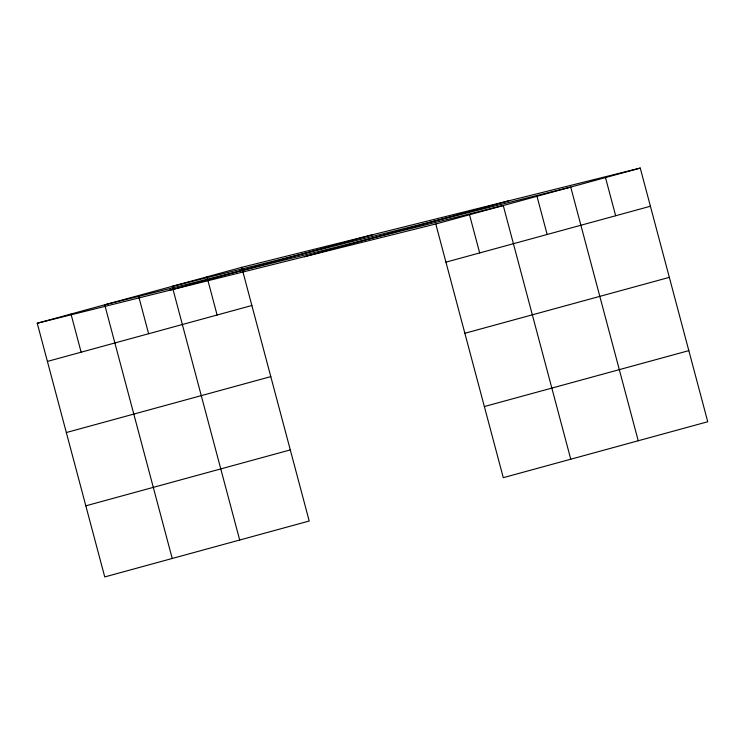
<?xml version="1.0" encoding="UTF-8"?>
<svg xmlns="http://www.w3.org/2000/svg" width="745" height="745" viewBox="0 0 745 745"><rect width="100%" height="100%" fill="white"/><g stroke="black" fill="none" stroke-linecap="round" stroke-linejoin="round"><path stroke-width="1.12" d="M37.25 323.246L241.715 267.334L640.253 168.072L707.75 421.754L503.285 477.666L435.788 223.984L37.25 323.246L104.747 576.928L309.212 521.016L241.715 267.334M168.77 290.485L373.226 234.573M304.267 256.736L508.733 200.824M435.788 223.984L640.253 168.072M47.41 361.418L251.866 305.506M445.948 262.156L650.404 206.244M66.333 432.538L270.798 376.625M464.871 333.276L669.327 277.363M85.824 505.818L290.289 449.906M484.362 406.547L688.827 350.634M605.489 177.571L615.649 215.743M638.232 440.761L570.735 187.079L172.197 286.35L239.694 540.032M536.996 196.308L547.156 234.479M570.763 459.218L503.257 205.527L104.719 304.798L172.225 558.48M469.527 214.756L479.678 252.928M206.952 276.842L217.112 315.014M138.458 295.569L148.618 333.741M70.989 314.017L81.14 352.199"/></g></svg>
